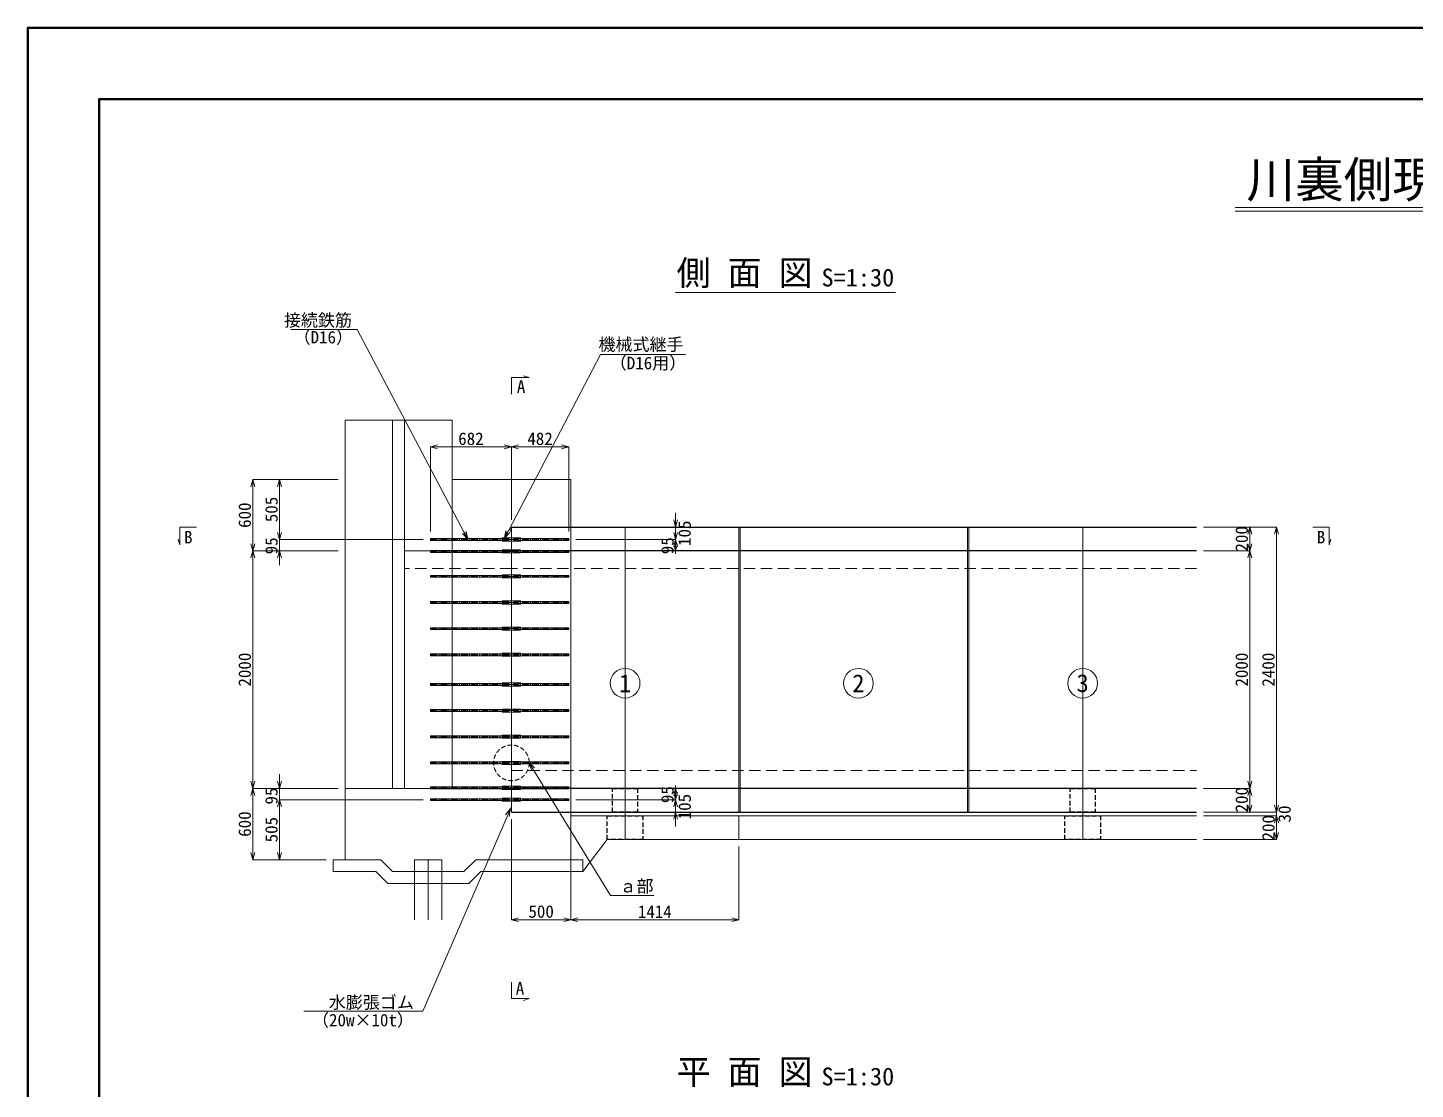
# Model space of a CAD drawing. Header units: millimetres. Extents: x 0 to 25230, y 0 to 17820.
# Drawn here: x 0 to 11681, y 8885 to 17820 of the extents above; entities that cross this region are included whole.
import ezdxf
from ezdxf import colors
from ezdxf.entities.mleader import LeaderData, LeaderLine
from ezdxf.enums import TextEntityAlignment as Align
from ezdxf.math import Vec2, Vec3

# ---------------------------------------------------------------- set-up
doc = ezdxf.new("R2010")
doc.units = ezdxf.units.MM
doc.header["$LTSCALE"] = 30
doc.header["$PDMODE"] = 3
doc.header["$PDSIZE"] = -2
for name, pattern in [('CENTER2', [28.575, 19.05, -3.175, 3.175, -3.175]), ('HIDDEN', [0.375, 0.25, -0.125]), ('HIDDEN2', [4.7625, 3.175, -1.5875])]:
    doc.linetypes.add(name, pattern=pattern)
for name, color, linetype, lineweight in [('0その他', 7, 'Continuous', 13), ('0タイトル', 7, 'Continuous', 13), ('0中心線', 7, 'CENTER2', 5), ('0寸法', 7, 'Continuous', 5), ('0文字', 41, 'Continuous', 5), ('1Pca-BOX', 3, 'Continuous', 25), ('1Pca-BOX割付', 4, 'Continuous', 13), ('1グラウトホール', 1, 'HIDDEN2', 25), ('2均し基礎コンクリート', 140, 'Continuous', 13), ('2現場打ち・増しコン', 1, 'HIDDEN2', 13), ('2遮水・可とう矢板', 43, 'Continuous', 13), ('3ブチルゴム等', 173, 'Continuous', 13), ('3機械式継手', 220, 'Continuous', 13), ('D-TTL', 2, 'Continuous', 50)]:
    doc.layers.add(name, color=color, linetype=linetype, lineweight=lineweight)
doc.layers.add('D-WORK作業ﾚｲﾔ', color=9, linetype='Continuous', lineweight=5, plot=False)
doc.styles.get("Standard").update_dxf_attribs({"font": 'MS Gothic.ttf'})
doc.styles.add('寸法文字', font='MS Gothic.ttf')
doc.styles.add('文字', font='MS Gothic.ttf')
doc.dimstyles.new('1／30', dxfattribs={"dimscale": 30, "dimtxt": 3.5, "dimasz": 2, "dimexe": 0, "dimexo": 2, "dimgap": 0.5, "dimtad": 1, "dimdec": 0, "dimzin": 1, "dimdsep": 46, "dimtxsty": '寸法文字', "dimblk": 'OPEN30', "dimcen": 2.5, "dimclrd": 256, "dimclre": 256, "dimclrt": 256, "dimadec": 0, "dimazin": 0, "dimtfac": 1, "dimtdec": 0, "dimtmove": 0, "dimatfit": 3, "dimldrblk": 'OPEN30', "dimfxl": 1, "dimlwd": -1, "dimlwe": -1, "dimarcsym": 0})

# ---------------------------------------------------------------- blocks, each defined once
blk = doc.blocks.new('*U28')
at = {"layer": '0中心線', "ltscale": 0.1}
blk.add_line((682, 0), (-482, 0), dxfattribs=at)
at = {"layer": '3機械式継手'}
for p, q in [((-77, 8), (-482, 8)), ((-482, -8), (-482, 8)), ((-77, -13), (-77, 13)), ((-77, 13), (-22, 13)), ((-18, 13), (-22, 13)), ((-18, 13), (0, 13)), ((0, 13), (0, -13)), ((18, 13), (0, 13)), ((0, 13), (0, -13)), ((18, 13), (22, 13)), ((77, 13), (22, 13)), ((77, -13), (77, 13)), ((77, 8), (682, 8)), ((682, -8), (682, 8)), ((-77, -8), (-482, -8)), ((-77, -13), (-22, -13)), ((-18, -13), (-22, -13)), ((-18, -13), (0, -13)), ((18, -13), (0, -13)), ((18, -13), (22, -13)), ((77, -13), (22, -13)), ((77, -8), (682, -8))]:
    blk.add_line(p, q, dxfattribs=at)
at = {"layer": '3機械式継手', "linetype": 'HIDDEN2', "ltscale": 0.6}
for p, q in [((-77, 8), (0, 8)), ((-32, -8), (-32, 8)), ((-21, -8), (-21, 8)), ((77, 8), (0, 8)), ((21, -8), (21, 8)), ((32, -8), (32, 8)), ((-77, -8), (0, -8)), ((77, -8), (0, -8))]:
    blk.add_line(p, q, dxfattribs=at)
blk = doc.blocks.new('_Open30')
at = {"color": 0, "linetype": 'ByBlock', "lineweight": -2}
for p, q in [((-1, 0.27), (0, 0)), ((0, 0), (-1, -0.27)), ((0, 0), (-1, 0))]:
    blk.add_line(p, q, dxfattribs=at)
blk = doc.blocks.new('*D61')
at = {"layer": '0寸法', "ltscale": 30, "transparency": 16777216}
for p, q in [((4072, 13677), (4072, 14292)), ((4494, 14292), (4132, 14292)), ((4554, 13580), (4554, 14292))]:
    blk.add_line(p, q, dxfattribs=at)
at = {"layer": 'Defpoints', "color": 0, "ltscale": 30, "transparency": 16777216}
for p in [(4072, 14292), (4072, 13617), (4554, 13520)]:
    blk.add_point(p, dxfattribs=at)
at = {"layer": '0寸法', "ltscale": 30, "transparency": 16777216, "xscale": 60, "yscale": 60, "zscale": 60, "rotation": 180}
blk.add_blockref('_Open30', (4072, 14292), dxfattribs=at)
at = {"layer": '0寸法', "ltscale": 30, "transparency": 16777216, "xscale": 60, "yscale": 60, "zscale": 60}
blk.add_blockref('_Open30', (4554, 14292), dxfattribs=at)
at = {"layer": '0寸法', "ltscale": 30, "transparency": 16777216, "insert": (4313, 14360), "char_height": 105, "attachment_point": 5, "style": '寸法文字'}
blk.add_mtext('482', dxfattribs=at)
blk = doc.blocks.new('*D62')
at = {"layer": '0寸法', "ltscale": 30, "transparency": 16777216}
for p, q in [((3390, 13580), (3390, 14292)), ((4012, 14292), (3450, 14292)), ((4072, 13677), (4072, 14292))]:
    blk.add_line(p, q, dxfattribs=at)
at = {"layer": 'Defpoints', "color": 0, "ltscale": 30, "transparency": 16777216}
for p in [(3390, 14292), (4072, 13617), (3390, 13520)]:
    blk.add_point(p, dxfattribs=at)
at = {"layer": '0寸法', "ltscale": 30, "transparency": 16777216, "xscale": 60, "yscale": 60, "zscale": 60, "rotation": 180}
blk.add_blockref('_Open30', (3390, 14292), dxfattribs=at)
at = {"layer": '0寸法', "ltscale": 30, "transparency": 16777216, "xscale": 60, "yscale": 60, "zscale": 60}
blk.add_blockref('_Open30', (4072, 14292), dxfattribs=at)
at = {"layer": '0寸法', "ltscale": 30, "transparency": 16777216, "insert": (3731, 14360), "char_height": 105, "attachment_point": 5, "style": '寸法文字'}
blk.add_mtext('682', dxfattribs=at)
blk = doc.blocks.new('*D63')
at = {"layer": '0寸法', "ltscale": 30, "transparency": 16777216}
for p, q in [((5454, 13677), (5454, 13737)), ((4614, 13617), (5454, 13617)), ((5454, 13617), (5454, 13512)), ((4614, 13512), (5454, 13512)), ((5454, 13452), (5454, 13392))]:
    blk.add_line(p, q, dxfattribs=at)
at = {"layer": 'Defpoints', "color": 0, "ltscale": 30, "transparency": 16777216}
for p in [(4554, 13617), (4554, 13512), (5454, 13512)]:
    blk.add_point(p, dxfattribs=at)
at = {"layer": '0寸法', "ltscale": 30, "transparency": 16777216, "xscale": 60, "yscale": 60, "zscale": 60}
for p, rotation in [((5454, 13617), 270), ((5454, 13512), 90)]:
    blk.add_blockref('_Open30', p, dxfattribs=dict(at, rotation=rotation))
at = {"layer": '0寸法', "ltscale": 30, "transparency": 16777216, "insert": (5530, 13565), "char_height": 105, "attachment_point": 5, "rotation": 90, "style": '寸法文字'}
blk.add_mtext('105', dxfattribs=at)
blk = doc.blocks.new('*D64')
at = {"layer": '0寸法', "ltscale": 30, "transparency": 16777216}
for p, q in [((5454, 13572), (5454, 13632)), ((4614, 13512), (5454, 13512)), ((5454, 13477), (5454, 13537)), ((5454, 13512), (5454, 13417)), ((4614, 13417), (5454, 13417))]:
    blk.add_line(p, q, dxfattribs=at)
at = {"layer": 'Defpoints', "color": 0, "ltscale": 30, "transparency": 16777216}
for p in [(4554, 13512), (4554, 13417), (5454, 13417)]:
    blk.add_point(p, dxfattribs=at)
at = {"layer": '0寸法', "ltscale": 30, "transparency": 16777216, "xscale": 60, "yscale": 60, "zscale": 60, "rotation": 270}
for p in [(5454, 13512), (5454, 13417)]:
    blk.add_blockref('_Open30', p, dxfattribs=at)
at = {"layer": '0寸法', "ltscale": 30, "transparency": 16777216, "insert": (5386, 13460), "char_height": 105, "attachment_point": 5, "rotation": 90, "style": '寸法文字'}
blk.add_mtext('95', dxfattribs=at)
blk = doc.blocks.new('*D65')
at = {"layer": '0寸法', "ltscale": 30, "transparency": 16777216}
for p, q in [((4614, 11417), (5454, 11417)), ((5454, 11417), (5454, 11322)), ((5454, 11357), (5454, 11297)), ((4614, 11322), (5454, 11322)), ((5454, 11262), (5454, 11202))]:
    blk.add_line(p, q, dxfattribs=at)
at = {"layer": 'Defpoints', "color": 0, "ltscale": 30, "transparency": 16777216}
for p in [(4554, 11417), (4554, 11322), (5454, 11322)]:
    blk.add_point(p, dxfattribs=at)
at = {"layer": '0寸法', "ltscale": 30, "transparency": 16777216, "xscale": 60, "yscale": 60, "zscale": 60, "rotation": 90}
for p in [(5454, 11417), (5454, 11322)]:
    blk.add_blockref('_Open30', p, dxfattribs=at)
at = {"layer": '0寸法', "ltscale": 30, "transparency": 16777216, "insert": (5386, 11365), "char_height": 105, "attachment_point": 5, "rotation": 90, "style": '寸法文字'}
blk.add_mtext('95', dxfattribs=at)
blk = doc.blocks.new('*D66')
at = {"layer": '0寸法', "ltscale": 30, "transparency": 16777216}
for p, q in [((5454, 11382), (5454, 11442)), ((4614, 11322), (5454, 11322)), ((4614, 11217), (5454, 11217)), ((5454, 11322), (5454, 11217)), ((5454, 11157), (5454, 11097))]:
    blk.add_line(p, q, dxfattribs=at)
at = {"layer": 'Defpoints', "color": 0, "ltscale": 30, "transparency": 16777216}
for p in [(4554, 11322), (4554, 11217), (5454, 11217)]:
    blk.add_point(p, dxfattribs=at)
at = {"layer": '0寸法', "ltscale": 30, "transparency": 16777216, "xscale": 60, "yscale": 60, "zscale": 60}
for p, rotation in [((5454, 11322), 270), ((5454, 11217), 90)]:
    blk.add_blockref('_Open30', p, dxfattribs=dict(at, rotation=rotation))
at = {"layer": '0寸法', "ltscale": 30, "transparency": 16777216, "insert": (5531, 11264), "char_height": 105, "attachment_point": 5, "rotation": 90, "style": '寸法文字'}
blk.add_mtext('105', dxfattribs=at)
blk = doc.blocks.new('*D67')
at = {"layer": '0寸法', "ltscale": 30, "transparency": 16777216}
for p, q in [((4572, 11127), (4572, 10312)), ((5986, 10927), (5986, 10312)), ((5926, 10312), (4632, 10312))]:
    blk.add_line(p, q, dxfattribs=at)
at = {"layer": 'Defpoints', "color": 0, "ltscale": 30, "transparency": 16777216}
for p in [(4572, 11187), (5986, 10987), (4572, 10312)]:
    blk.add_point(p, dxfattribs=at)
at = {"layer": '0寸法', "ltscale": 30, "transparency": 16777216, "xscale": 60, "yscale": 60, "zscale": 60, "rotation": 180}
blk.add_blockref('_Open30', (4572, 10312), dxfattribs=at)
at = {"layer": '0寸法', "ltscale": 30, "transparency": 16777216, "xscale": 60, "yscale": 60, "zscale": 60}
blk.add_blockref('_Open30', (5986, 10312), dxfattribs=at)
at = {"layer": '0寸法', "ltscale": 30, "transparency": 16777216, "insert": (5279, 10380), "char_height": 105, "attachment_point": 5, "style": '寸法文字'}
blk.add_mtext('1414', dxfattribs=at)
blk = doc.blocks.new('*D68')
at = {"layer": '0寸法', "ltscale": 30, "transparency": 16777216}
for p, q in [((4072, 11157), (4072, 10312)), ((4572, 11127), (4572, 10312)), ((4512, 10312), (4132, 10312))]:
    blk.add_line(p, q, dxfattribs=at)
at = {"layer": 'Defpoints', "color": 0, "ltscale": 30, "transparency": 16777216}
for p in [(4072, 11217), (4572, 11187), (4072, 10312)]:
    blk.add_point(p, dxfattribs=at)
at = {"layer": '0寸法', "ltscale": 30, "transparency": 16777216, "xscale": 60, "yscale": 60, "zscale": 60, "rotation": 180}
blk.add_blockref('_Open30', (4072, 10312), dxfattribs=at)
at = {"layer": '0寸法', "ltscale": 30, "transparency": 16777216, "xscale": 60, "yscale": 60, "zscale": 60}
blk.add_blockref('_Open30', (4572, 10312), dxfattribs=at)
at = {"layer": '0寸法', "ltscale": 30, "transparency": 16777216, "insert": (4322, 10380), "char_height": 105, "attachment_point": 5, "style": '寸法文字'}
blk.add_mtext('500', dxfattribs=at)
blk = doc.blocks.new('*D69')
at = {"layer": '0寸法', "ltscale": 30, "transparency": 16777216}
for p, q in [((9898, 13617), (10288, 13617)), ((10288, 13557), (10288, 13477)), ((9898, 13417), (10288, 13417))]:
    blk.add_line(p, q, dxfattribs=at)
at = {"layer": 'Defpoints', "color": 0, "ltscale": 30, "transparency": 16777216}
for p in [(9838, 13617), (9838, 13417), (10288, 13417)]:
    blk.add_point(p, dxfattribs=at)
at = {"layer": '0寸法', "ltscale": 30, "transparency": 16777216, "xscale": 60, "yscale": 60, "zscale": 60}
for p, rotation in [((10288, 13617), 90), ((10288, 13417), 270)]:
    blk.add_blockref('_Open30', p, dxfattribs=dict(at, rotation=rotation))
at = {"layer": '0寸法', "ltscale": 30, "transparency": 16777216, "insert": (10220, 13518), "char_height": 105, "attachment_point": 5, "rotation": 90, "style": '寸法文字'}
blk.add_mtext('200', dxfattribs=at)
blk = doc.blocks.new('*D70')
at = {"layer": '0寸法', "ltscale": 30, "transparency": 16777216}
for p, q in [((9898, 13417), (10288, 13417)), ((10288, 13357), (10288, 11477)), ((9898, 11417), (10288, 11417))]:
    blk.add_line(p, q, dxfattribs=at)
at = {"layer": 'Defpoints', "color": 0, "ltscale": 30, "transparency": 16777216}
for p in [(9838, 13417), (9838, 11417), (10288, 11417)]:
    blk.add_point(p, dxfattribs=at)
at = {"layer": '0寸法', "ltscale": 30, "transparency": 16777216, "xscale": 60, "yscale": 60, "zscale": 60}
for p, rotation in [((10288, 13417), 90), ((10288, 11417), 270)]:
    blk.add_blockref('_Open30', p, dxfattribs=dict(at, rotation=rotation))
at = {"layer": '0寸法', "ltscale": 30, "transparency": 16777216, "insert": (10220, 12417), "char_height": 105, "attachment_point": 5, "rotation": 90, "style": '寸法文字'}
blk.add_mtext('2000', dxfattribs=at)
blk = doc.blocks.new('*D71')
at = {"layer": '0寸法', "ltscale": 30, "transparency": 16777216}
for p, q in [((9898, 11417), (10288, 11417)), ((10288, 11357), (10288, 11277)), ((9898, 11217), (10288, 11217))]:
    blk.add_line(p, q, dxfattribs=at)
at = {"layer": 'Defpoints', "color": 0, "ltscale": 30, "transparency": 16777216}
for p in [(9838, 11417), (9838, 11217), (10288, 11217)]:
    blk.add_point(p, dxfattribs=at)
at = {"layer": '0寸法', "ltscale": 30, "transparency": 16777216, "xscale": 60, "yscale": 60, "zscale": 60}
for p, rotation in [((10288, 11417), 90), ((10288, 11217), 270)]:
    blk.add_blockref('_Open30', p, dxfattribs=dict(at, rotation=rotation))
at = {"layer": '0寸法', "ltscale": 30, "transparency": 16777216, "insert": (10220, 11322), "char_height": 105, "attachment_point": 5, "rotation": 90, "style": '寸法文字'}
blk.add_mtext('200', dxfattribs=at)
blk = doc.blocks.new('*D72')
at = {"layer": '0寸法', "ltscale": 30, "transparency": 16777216}
for p, q in [((9898, 13617), (10513, 13617)), ((10513, 13557), (10513, 11277)), ((9898, 11217), (10513, 11217))]:
    blk.add_line(p, q, dxfattribs=at)
at = {"layer": 'Defpoints', "color": 0, "ltscale": 30, "transparency": 16777216}
for p in [(9838, 13617), (9838, 11217), (10513, 11217)]:
    blk.add_point(p, dxfattribs=at)
at = {"layer": '0寸法', "ltscale": 30, "transparency": 16777216, "xscale": 60, "yscale": 60, "zscale": 60}
for p, rotation in [((10513, 13617), 90), ((10513, 11217), 270)]:
    blk.add_blockref('_Open30', p, dxfattribs=dict(at, rotation=rotation))
at = {"layer": '0寸法', "ltscale": 30, "transparency": 16777216, "insert": (10445, 12417), "char_height": 105, "attachment_point": 5, "rotation": 90, "style": '寸法文字'}
blk.add_mtext('2400', dxfattribs=at)
blk = doc.blocks.new('*D73')
at = {"layer": '0寸法', "ltscale": 30, "transparency": 16777216}
for p, q in [((10513, 11277), (10513, 11337)), ((9898, 11217), (10513, 11217)), ((10513, 11217), (10513, 11187)), ((9898, 11187), (10513, 11187)), ((10513, 11127), (10513, 11067))]:
    blk.add_line(p, q, dxfattribs=at)
at = {"layer": 'Defpoints', "color": 0, "ltscale": 30, "transparency": 16777216}
for p in [(9838, 11217), (9838, 11187), (10513, 11187)]:
    blk.add_point(p, dxfattribs=at)
at = {"layer": '0寸法', "ltscale": 30, "transparency": 16777216, "xscale": 60, "yscale": 60, "zscale": 60}
for p, rotation in [((10513, 11217), 270), ((10513, 11187), 90)]:
    blk.add_blockref('_Open30', p, dxfattribs=dict(at, rotation=rotation))
at = {"layer": '0寸法', "ltscale": 30, "transparency": 16777216, "insert": (10581, 11202), "char_height": 105, "attachment_point": 5, "rotation": 90, "style": '寸法文字'}
blk.add_mtext('30', dxfattribs=at)
blk = doc.blocks.new('*D74')
at = {"layer": '0寸法', "ltscale": 30, "transparency": 16777216}
for p, q in [((9898, 11187), (10513, 11187)), ((10513, 11127), (10513, 11047)), ((9898, 10987), (10513, 10987))]:
    blk.add_line(p, q, dxfattribs=at)
at = {"layer": 'Defpoints', "color": 0, "ltscale": 30, "transparency": 16777216}
for p in [(9838, 11187), (9838, 10987), (10513, 10987)]:
    blk.add_point(p, dxfattribs=at)
at = {"layer": '0寸法', "ltscale": 30, "transparency": 16777216, "xscale": 60, "yscale": 60, "zscale": 60}
for p, rotation in [((10513, 11187), 90), ((10513, 10987), 270)]:
    blk.add_blockref('_Open30', p, dxfattribs=dict(at, rotation=rotation))
at = {"layer": '0寸法', "ltscale": 30, "transparency": 16777216, "insert": (10445, 11086), "char_height": 105, "attachment_point": 5, "rotation": 90, "style": '寸法文字'}
blk.add_mtext('200', dxfattribs=at)
blk = doc.blocks.new('*D75')
at = {"layer": '0寸法', "ltscale": 30, "transparency": 16777216}
for p, q in [((2612, 14017), (2120, 14017)), ((2120, 13957), (2120, 13572)), ((3330, 13512), (2120, 13512))]:
    blk.add_line(p, q, dxfattribs=at)
at = {"layer": 'Defpoints', "color": 0, "ltscale": 30, "transparency": 16777216}
for p in [(2672, 14017), (2120, 13512), (3390, 13512)]:
    blk.add_point(p, dxfattribs=at)
at = {"layer": '0寸法', "ltscale": 30, "transparency": 16777216, "xscale": 60, "yscale": 60, "zscale": 60}
for p, rotation in [((2120, 14017), 90), ((2120, 13512), 270)]:
    blk.add_blockref('_Open30', p, dxfattribs=dict(at, rotation=rotation))
at = {"layer": '0寸法', "ltscale": 30, "transparency": 16777216, "insert": (2052, 13765), "char_height": 105, "attachment_point": 5, "rotation": 90, "style": '寸法文字'}
blk.add_mtext('505', dxfattribs=at)
blk = doc.blocks.new('*D76')
at = {"layer": '0寸法', "ltscale": 30, "transparency": 16777216}
for p, q in [((2120, 13572), (2120, 13632)), ((3330, 13512), (2120, 13512)), ((2120, 13512), (2120, 13417)), ((2612, 13417), (2120, 13417)), ((2120, 13357), (2120, 13297))]:
    blk.add_line(p, q, dxfattribs=at)
at = {"layer": 'Defpoints', "color": 0, "ltscale": 30, "transparency": 16777216}
for p in [(3390, 13512), (2120, 13417), (2672, 13417)]:
    blk.add_point(p, dxfattribs=at)
at = {"layer": '0寸法', "ltscale": 30, "transparency": 16777216, "xscale": 60, "yscale": 60, "zscale": 60}
for p, rotation in [((2120, 13512), 270), ((2120, 13417), 90)]:
    blk.add_blockref('_Open30', p, dxfattribs=dict(at, rotation=rotation))
at = {"layer": '0寸法', "ltscale": 30, "transparency": 16777216, "insert": (2052, 13459), "char_height": 105, "attachment_point": 5, "rotation": 90, "style": '寸法文字'}
blk.add_mtext('95', dxfattribs=at)
blk = doc.blocks.new('*D77')
at = {"layer": '0寸法', "ltscale": 30, "transparency": 16777216}
for p, q in [((2612, 13417), (1895, 13417)), ((1895, 13357), (1895, 11477)), ((2614, 11417), (1895, 11417))]:
    blk.add_line(p, q, dxfattribs=at)
at = {"layer": 'Defpoints', "color": 0, "ltscale": 30, "transparency": 16777216}
for p in [(2672, 13417), (1895, 11417), (2674, 11417)]:
    blk.add_point(p, dxfattribs=at)
at = {"layer": '0寸法', "ltscale": 30, "transparency": 16777216, "xscale": 60, "yscale": 60, "zscale": 60}
for p, rotation in [((1895, 13417), 90), ((1895, 11417), 270)]:
    blk.add_blockref('_Open30', p, dxfattribs=dict(at, rotation=rotation))
at = {"layer": '0寸法', "ltscale": 30, "transparency": 16777216, "insert": (1827, 12417), "char_height": 105, "attachment_point": 5, "rotation": 90, "style": '寸法文字'}
blk.add_mtext('2000', dxfattribs=at)
blk = doc.blocks.new('*D78')
at = {"layer": '0寸法', "ltscale": 30, "transparency": 16777216}
for p, q in [((2120, 11477), (2120, 11537)), ((2614, 11417), (2120, 11417)), ((2120, 11417), (2120, 11322)), ((3330, 11322), (2120, 11322)), ((2120, 11262), (2120, 11202))]:
    blk.add_line(p, q, dxfattribs=at)
at = {"layer": 'Defpoints', "color": 0, "ltscale": 30, "transparency": 16777216}
for p in [(2674, 11417), (2120, 11322), (3390, 11322)]:
    blk.add_point(p, dxfattribs=at)
at = {"layer": '0寸法', "ltscale": 30, "transparency": 16777216, "xscale": 60, "yscale": 60, "zscale": 60}
for p, rotation in [((2120, 11417), 270), ((2120, 11322), 90)]:
    blk.add_blockref('_Open30', p, dxfattribs=dict(at, rotation=rotation))
at = {"layer": '0寸法', "ltscale": 30, "transparency": 16777216, "insert": (2052, 11353), "char_height": 105, "attachment_point": 5, "rotation": 90, "style": '寸法文字'}
blk.add_mtext('95', dxfattribs=at)
blk = doc.blocks.new('*D79')
at = {"layer": '0寸法', "ltscale": 30, "transparency": 16777216}
for p, q in [((3330, 11322), (2120, 11322)), ((2120, 11262), (2120, 10877)), ((2512, 10817), (2120, 10817))]:
    blk.add_line(p, q, dxfattribs=at)
at = {"layer": 'Defpoints', "color": 0, "ltscale": 30, "transparency": 16777216}
for p in [(3390, 11322), (2120, 10817), (2572, 10817)]:
    blk.add_point(p, dxfattribs=at)
at = {"layer": '0寸法', "ltscale": 30, "transparency": 16777216, "xscale": 60, "yscale": 60, "zscale": 60}
for p, rotation in [((2120, 11322), 90), ((2120, 10817), 270)]:
    blk.add_blockref('_Open30', p, dxfattribs=dict(at, rotation=rotation))
at = {"layer": '0寸法', "ltscale": 30, "transparency": 16777216, "insert": (2052, 11070), "char_height": 105, "attachment_point": 5, "rotation": 90, "style": '寸法文字'}
blk.add_mtext('505', dxfattribs=at)
blk = doc.blocks.new('*D80')
at = {"layer": '0寸法', "ltscale": 30, "transparency": 16777216}
for p, q in [((2612, 14017), (1895, 14017)), ((1895, 13477), (1895, 13957)), ((2612, 13417), (1895, 13417))]:
    blk.add_line(p, q, dxfattribs=at)
at = {"layer": 'Defpoints', "color": 0, "ltscale": 30, "transparency": 16777216}
for p in [(1895, 14017), (2672, 14017), (2672, 13417)]:
    blk.add_point(p, dxfattribs=at)
at = {"layer": '0寸法', "ltscale": 30, "transparency": 16777216, "xscale": 60, "yscale": 60, "zscale": 60}
for p, rotation in [((1895, 14017), 90), ((1895, 13417), 270)]:
    blk.add_blockref('_Open30', p, dxfattribs=dict(at, rotation=rotation))
at = {"layer": '0寸法', "ltscale": 30, "transparency": 16777216, "insert": (1827, 13717), "char_height": 105, "attachment_point": 5, "rotation": 90, "style": '寸法文字'}
blk.add_mtext('600', dxfattribs=at)
blk = doc.blocks.new('*D81')
at = {"layer": '0寸法', "ltscale": 30, "transparency": 16777216}
for p, q in [((2614, 11417), (1895, 11417)), ((1895, 11357), (1895, 10877)), ((2512, 10817), (1895, 10817))]:
    blk.add_line(p, q, dxfattribs=at)
at = {"layer": 'Defpoints', "color": 0, "ltscale": 30, "transparency": 16777216}
for p in [(2674, 11417), (1895, 10817), (2572, 10817)]:
    blk.add_point(p, dxfattribs=at)
at = {"layer": '0寸法', "ltscale": 30, "transparency": 16777216, "xscale": 60, "yscale": 60, "zscale": 60}
for p, rotation in [((1895, 11417), 90), ((1895, 10817), 270)]:
    blk.add_blockref('_Open30', p, dxfattribs=dict(at, rotation=rotation))
at = {"layer": '0寸法', "ltscale": 30, "transparency": 16777216, "insert": (1827, 11117), "char_height": 105, "attachment_point": 5, "rotation": 90, "style": '寸法文字'}
blk.add_mtext('600', dxfattribs=at)

msp = doc.modelspace()

# ---------------------------------------------------------------- linework, layer by layer
at = {"layer": '0その他', "linetype": 'HIDDEN', "ltscale": 5}
msp.add_circle((4071.89, 11632.14), 150, dxfattribs=at)
at = {"layer": '0タイトル'}
for p, q in [((10165, 16307.03), (15065, 16307.03)), ((10165, 16277.03), (15065, 16277.03)), ((7304.41, 15591.01), (5451.72, 15591.01))]:
    msp.add_line(p, q, dxfattribs=at)
at = {"layer": '0中心線'}
msp.add_line((3371.89, 10817.14), (3371.89, 10312.14), dxfattribs=at)
at = {"layer": '0文字'}
for points in [[(4071.89, 14736.56), (4071.89, 14875.66), (4222.47, 14875.66), (4174, 14890.33)], [(1420.12, 13617.14), (1281.02, 13617.14), (1281.02, 13466.56), (1266.35, 13515.03)], [(10817.15, 13617.14), (10956.25, 13617.14), (10956.25, 13466.56), (10970.92, 13515.03)], [(4071.89, 9787.05), (4071.89, 9647.95), (4222.48, 9647.95), (4174, 9633.29)]]:
    msp.add_lwpolyline(points, dxfattribs=at)
for centre in [(5029.19, 12302.14), (6992.89, 12302.14), (8880.89, 12302.14)]:
    msp.add_circle(centre, 125, dxfattribs=at)
at = {"layer": '1Pca-BOX'}
for p, q in [((4071.89, 13617.14), (9837.89, 13617.14)), ((9837.89, 13417.14), (4071.89, 13417.14)), ((9837.89, 11417.14), (4071.89, 11417.14)), ((4071.89, 11217.14), (9837.89, 11217.14))]:
    msp.add_line(p, q, dxfattribs=at)
at = {"layer": '1Pca-BOX', "linetype": 'HIDDEN2', "lineweight": 9}
for p, q in [((9837.89, 13267.14), (4071.89, 13267.14)), ((4071.89, 11567.14), (9837.89, 11567.14))]:
    msp.add_line(p, q, dxfattribs=at)
at = {"layer": '1Pca-BOX割付'}
for p, q in [((5985.89, 13617.14), (5985.89, 11217.14)), ((5997.89, 13617.14), (5997.89, 11217.14)), ((7911.89, 13617.14), (7911.89, 11217.14)), ((7923.89, 13617.14), (7923.89, 11217.14))]:
    msp.add_line(p, q, dxfattribs=at)
at = {"layer": '1グラウトホール', "ltscale": 0.4}
for points in [[(4923.89, 11417.14), (5133.89, 11417.14), (5133.89, 11217.14), (4923.89, 11217.14)], [(8775.89, 11417.14), (8985.89, 11417.14), (8985.89, 11217.14), (8775.89, 11217.14)], [(4878.89, 11187.14), (5178.89, 11187.14), (5178.89, 10987.14), (4878.89, 10987.14)], [(8730.89, 11187.14), (9030.89, 11187.14), (9030.89, 10987.14), (8730.89, 10987.14)]]:
    msp.add_lwpolyline(points, close=True, dxfattribs=at)
at = {"layer": '2均し基礎コンクリート'}
for p, q in [((4572.19, 11187.14), (9837.89, 11187.14)), ((5985.89, 10987.14), (5985.89, 11187.14)), ((4671.89, 10717.14), (4878.89, 10987.14)), ((4878.89, 10987.14), (9837.89, 10987.14))]:
    msp.add_line(p, q, dxfattribs=at)
for points in [[(2571.89, 10717.14), (2571.89, 10817.14), (2671.89, 10817.14)], [(4671.89, 10717.14), (4671.89, 10817.14), (4571.89, 10817.14)], [(2571.89, 10717.14), (2930.47, 10717.14), (3030.47, 10617.14), (3713.32, 10617.14), (3813.32, 10717.14), (4671.89, 10717.14)]]:
    msp.add_lwpolyline(points, dxfattribs=at)
at = {"layer": '2現場打ち・増しコン', "linetype": 'Continuous'}
for p, q in [((2671.89, 14517.14), (3571.89, 14517.14)), ((2671.89, 14517.14), (2671.89, 10817.14)), ((3071.89, 14517.14), (3071.89, 11417.14)), ((3171.89, 14517.14), (3171.89, 11417.14)), ((3571.89, 14517.14), (3571.89, 14017.14)), ((4571.89, 14017.14), (3571.89, 14017.14)), ((4571.89, 14017.14), (4571.89, 13617.14)), ((4071.89, 13417.14), (3171.89, 13417.14)), ((4071.89, 11417.14), (2671.89, 11417.14)), ((3121.89, 11417.14), (3421.89, 11417.14)), ((4571.89, 11217.14), (4571.89, 10817.14))]:
    msp.add_line(p, q, dxfattribs=at)
at = {"layer": '2現場打ち・増しコン', "linetype": 'Continuous', "ltscale": 0.2}
for p, q in [((3571.89, 14017.14), (3571.89, 11417.14)), ((4571.89, 11217.14), (4571.89, 13617.14))]:
    msp.add_line(p, q, dxfattribs=at)
at = {"layer": '2現場打ち・増しコン', "linetype": 'HIDDEN2', "lineweight": 9}
msp.add_line((4071.89, 13267.14), (3171.89, 13267.14), dxfattribs=at)
at = {"layer": '2現場打ち・増しコン', "linetype": 'Continuous'}
for points in [[(4571.89, 13617.14), (4071.89, 13617.14), (4071.89, 11217.14), (4571.89, 11217.14)], [(2671.89, 10817.14), (2971.89, 10817.14), (3071.89, 10717.14), (3671.89, 10717.14), (3771.89, 10817.14), (4571.89, 10817.14)]]:
    msp.add_lwpolyline(points, dxfattribs=at)
at = {"layer": '2遮水・可とう矢板'}
for p, q in [((3486.89, 10817.14), (3256.89, 10817.14)), ((3256.89, 10817.14), (3256.89, 10312.14)), ((3486.89, 10817.14), (3486.89, 10312.14))]:
    msp.add_line(p, q, dxfattribs=at)
at = {"layer": '3ブチルゴム等'}
for points in [[(4071.89, 13582.14), (4061.89, 13582.14), (4061.89, 13602.14), (4071.89, 13602.14)], [(4071.89, 11252.14), (4061.89, 11252.14), (4061.89, 11232.14), (4071.89, 11232.14)]]:
    msp.add_lwpolyline(points, close=True, dxfattribs=at)
at = {"layer": 'D-TTL'}
for points in [[(0, 0), (25230, 0), (25230, 17820), (0, 17820)], [(600, 600), (24630, 600), (24630, 17220), (600, 17220)]]:
    msp.add_lwpolyline(points, close=True, dxfattribs=at)
at = {"layer": 'D-WORK作業ﾚｲﾔ'}
for p, q in [((5029.19, 13617.14), (5029.19, 10987.14)), ((8880.89, 13617.14), (8880.89, 10987.14))]:
    msp.add_line(p, q, dxfattribs=at)

# ---------------------------------------------------------------- block references
at = {"layer": '3機械式継手', "ltscale": 0.8, "xscale": -1}
for p in [(4071.89, 13512.14), (4071.89, 13412.14), (4071.89, 13202.14), (4071.89, 12982.14), (4071.89, 12762.14), (4071.89, 12542.14), (4071.89, 12292.14), (4071.89, 12072.14), (4071.89, 11852.14), (4071.89, 11632.14), (4071.89, 11422.14), (4071.89, 11322.14)]:
    msp.add_blockref('*U28', p, dxfattribs=at)

# ---------------------------------------------------------------- texts
at = {"layer": '0タイトル', "style": '文字'}
for s, height, p in [('川裏側現場打接合部詳細図', 300, (10259.92, 16392.03)), ('側 面 図', 210, (5462.25, 15651.8)), ('S=1:30', 150, (6682.32, 15642.42)), ('平 面 図', 210, (5462.25, 8926.81)), ('S=1:30', 150, (6682.32, 8917.43))]:
    msp.add_text(s, height=height, dxfattribs=at).set_placement(p)
at = {"layer": '0文字', "style": '文字'}
for s, p in [('（D16）', (2237.72, 15162.73)), ('（D16用）', (4899.56, 14945.32))]:
    msp.add_text(s, height=105, dxfattribs=at).set_placement(p)
at = {"layer": '0文字'}
for s, p in [('A', (4117.68, 14746.94)), ('B', (1315.85, 13479.67)), ('B', (10851.6, 13479.67)), ('A', (4108.26, 9681.86))]:
    msp.add_text(s, height=105, dxfattribs=at).set_placement(p)
at = {"layer": '0文字', "style": '文字'}
for s, p in [('1', (5029.19, 12302.14)), ('2', (6992.89, 12302.14)), ('3', (8880.89, 12302.14))]:
    msp.add_text(s, height=150, dxfattribs=at).set_placement(p, align=Align.MIDDLE)
at = {"layer": '0文字', "char_height": 105, "attachment_point": 9}
for s, insert in [('接続鉄筋', (2729.26, 15293.44)), ('機械式継手', (5520.84, 15090.25))]:
    msp.add_mtext(s, dxfattribs=dict(at, insert=insert))

# ---------------------------------------------------------------- dimensions: what is measured, and where the dimension line sits
at = {"layer": '0寸法', "ltscale": 30}
for base, p1, p2, angle, picture, middle in [((3389.89, 14292.14), (4071.89, 13617.14), (3389.89, 13520.14), 180, '*D62', (3730.89, 14359.64)), ((1894.89, 14017.14), (2671.89, 13417.14), (2671.89, 14017.14), 90, '*D80', (1827.39, 13717.14)), ((1894.89, 11417.14), (2671.89, 13417.14), (2673.82, 11417.14), 90, '*D77', (1827.39, 12417.14)), ((1894.89, 10817.14), (2673.82, 11417.14), (2571.89, 10817.14), 90, '*D81', (1827.39, 11117.14)), ((2119.89, 10817.14), (3389.89, 11322.14), (2571.89, 10817.14), 90, '*D79', (2052.39, 11069.64)), ((4071.89, 10312.14), (4572.19, 11187.14), (4071.89, 11217.14), 180, '*D68', (4322.04, 10379.64))]:
    dim = msp.add_linear_dim(base=base, p1=p1, p2=p2, angle=angle, dimstyle='1／30', override={"dimtmove": 1}, dxfattribs=at)
    dim.commit()
    dim.dimension.update_dxf_attribs({"geometry": picture, "text_midpoint": middle})
for base, p1, p2, angle, picture, middle in [((4071.89, 14292.14), (4553.89, 13520.14), (4071.89, 13617.14), 180, '*D61', (4312.89, 14359.64)), ((2119.89, 13512.14), (2671.89, 14017.14), (3389.89, 13512.14), 90, '*D75', (2052.39, 13764.64)), ((10512.89, 11217.14), (9837.89, 13617.14), (9837.89, 11217.14), 90, '*D72', (10445.39, 12417.14)), ((10287.89, 11417.14), (9837.89, 13417.14), (9837.89, 11417.14), 90, '*D70', (10220.39, 12417.14)), ((4572.19, 10312.14), (5985.89, 10987.14), (4572.19, 11187.14), 180, '*D67', (5279.04, 10379.64))]:
    dim = msp.add_linear_dim(base=base, p1=p1, p2=p2, angle=angle, dimstyle='1／30', dxfattribs=at)
    dim.commit()
    dim.dimension.update_dxf_attribs({"geometry": picture, "text_midpoint": middle})
for base, p1, p2, picture, middle in [((5453.89, 13512.14), (4553.89, 13617.14), (4553.89, 13512.14), '*D63', (5530.47, 13564.75)), ((2119.89, 13417.14), (3389.89, 13512.14), (2671.89, 13417.14), '*D76', (2052.39, 13458.64)), ((5453.89, 13417.14), (4553.89, 13512.14), (4553.89, 13417.14), '*D64', (5386.39, 13460.18)), ((10287.89, 13417.14), (9837.89, 13617.14), (9837.89, 13417.14), '*D69', (10220.39, 13517.92)), ((2119.89, 11322.14), (2673.82, 11417.14), (3389.89, 11322.14), '*D78', (2052.39, 11353.08)), ((5453.89, 11322.14), (4553.89, 11417.14), (4553.89, 11322.14), '*D65', (5386.39, 11365.4)), ((5453.89, 11217.14), (4553.89, 11322.14), (4553.89, 11217.14), '*D66', (5531.43, 11264.38)), ((10287.89, 11217.14), (9837.89, 11417.14), (9837.89, 11217.14), '*D71', (10220.39, 11321.74)), ((10512.89, 11187.14), (9837.89, 11217.14), (9837.89, 11187.14), '*D73', (10581.2, 11202.14)), ((10512.89, 10987.14), (9837.89, 11187.14), (9837.89, 10987.14), '*D74', (10445.39, 11085.88))]:
    dim = msp.add_linear_dim(base=base, p1=p1, p2=p2, angle=90, dimstyle='1／30', override={"dimtmove": 2}, dxfattribs=at)
    dim.commit()
    dim.dimension.update_dxf_attribs({"geometry": picture, "text_midpoint": middle, "dimtype": 160})

# ---------------------------------------------------------------- leaders
at = {"layer": '0文字'}
for points in [[(3701.06, 13517.95), (2771.95, 15278.89), (2213.51, 15278.89)], [(4015.19, 13525.9), (4820.9, 15068.91), (5537.86, 15068.91)]]:
    msp.add_leader(points, dimstyle='1／30', override={"dimscale": 30}, dxfattribs=at)
ml = msp.add_multileader_mtext('Standard', dxfattribs=at)
ml.set_content('ａ部', color=256, style='寸法文字')
ml.set_leader_properties(color=256, linetype='ByLayer', lineweight=-1)
ml.set_arrow_properties(name='OPEN30')
ml.build(insert=Vec2(0, 0))
ml.multileader.update_dxf_attribs({"text_left_attachment_type": 5, "text_right_attachment_type": 5, "dogleg_length": 0.5, "arrow_head_size": 60, "scale": 30})
ctx = ml.context
ctx.base_point, ctx.scale, ctx.char_height, ctx.arrow_head_size, ctx.landing_gap_size, ctx.plane_origin = Vec3(4921.74, 10515.29), 30, 105, 60, 60, Vec3(4104.09, 11879.76)
ctx.left_attachment, ctx.right_attachment = 5, 5
notes = []
notes.append((ctx, [(0, (1, 1, 0), (4906.74, 10515.29), (1, 0), 15, [(0, [(4221.89, 11632.14)], 0, [])])]))
ctx.mtext.insert, ctx.mtext.flow_direction = Vec3(4981.74, 10646.62), 5
ml = msp.add_multileader_mtext('Standard', dxfattribs=at)
ml.set_content('水膨張ゴム\\P（20w×10t）', color=256, style='寸法文字')
ml.set_leader_properties(color=256, linetype='ByLayer', lineweight=-1)
ml.set_arrow_properties(name='OPEN30')
ml.build(insert=Vec2(0, 0))
ml.multileader.update_dxf_attribs({"text_left_attachment_type": 6, "text_right_attachment_type": 6, "dogleg_length": 0.5, "arrow_head_size": 60, "scale": 30})
ctx = ml.context
ctx.base_point, ctx.scale, ctx.char_height, ctx.arrow_head_size, ctx.landing_gap_size, ctx.plane_origin = Vec3(2522.98, 9543.43), 30, 105, 60, 60, Vec3(4386.34, 9463.88)
ctx.left_attachment, ctx.right_attachment, ctx.text_align_type = 6, 6, 2
notes.append((ctx, [(0, (1, 1, 0), (3325.82, 9543.43), (-1, 0), 15, [(0, [(4061.89, 11242.14)], 0, [])])]))
ctx.mtext.insert, ctx.mtext.alignment, ctx.mtext.line_spacing_factor, ctx.mtext.flow_direction = Vec3(3250.82, 9669.43), 3, 0.857143, 5
for ctx, leaders in notes:
    for number, flags, end, landing, length, lines in leaders:
        leader = LeaderData()
        leader.index, (leader.has_last_leader_line, leader.has_dogleg_vector, leader.attachment_direction) = number, flags
        leader.last_leader_point, leader.dogleg_vector, leader.dogleg_length = Vec3(end), Vec3(landing), length
        for number, points, colour, breaks in lines:
            line = LeaderLine()
            line.index, line.vertices, line.color, line.breaks = number, Vec3.list(points), colors.encode_raw_color(colour), breaks
            leader.lines.append(line)
        ctx.leaders.append(leader)

doc.saveas('drawing.dxf')
